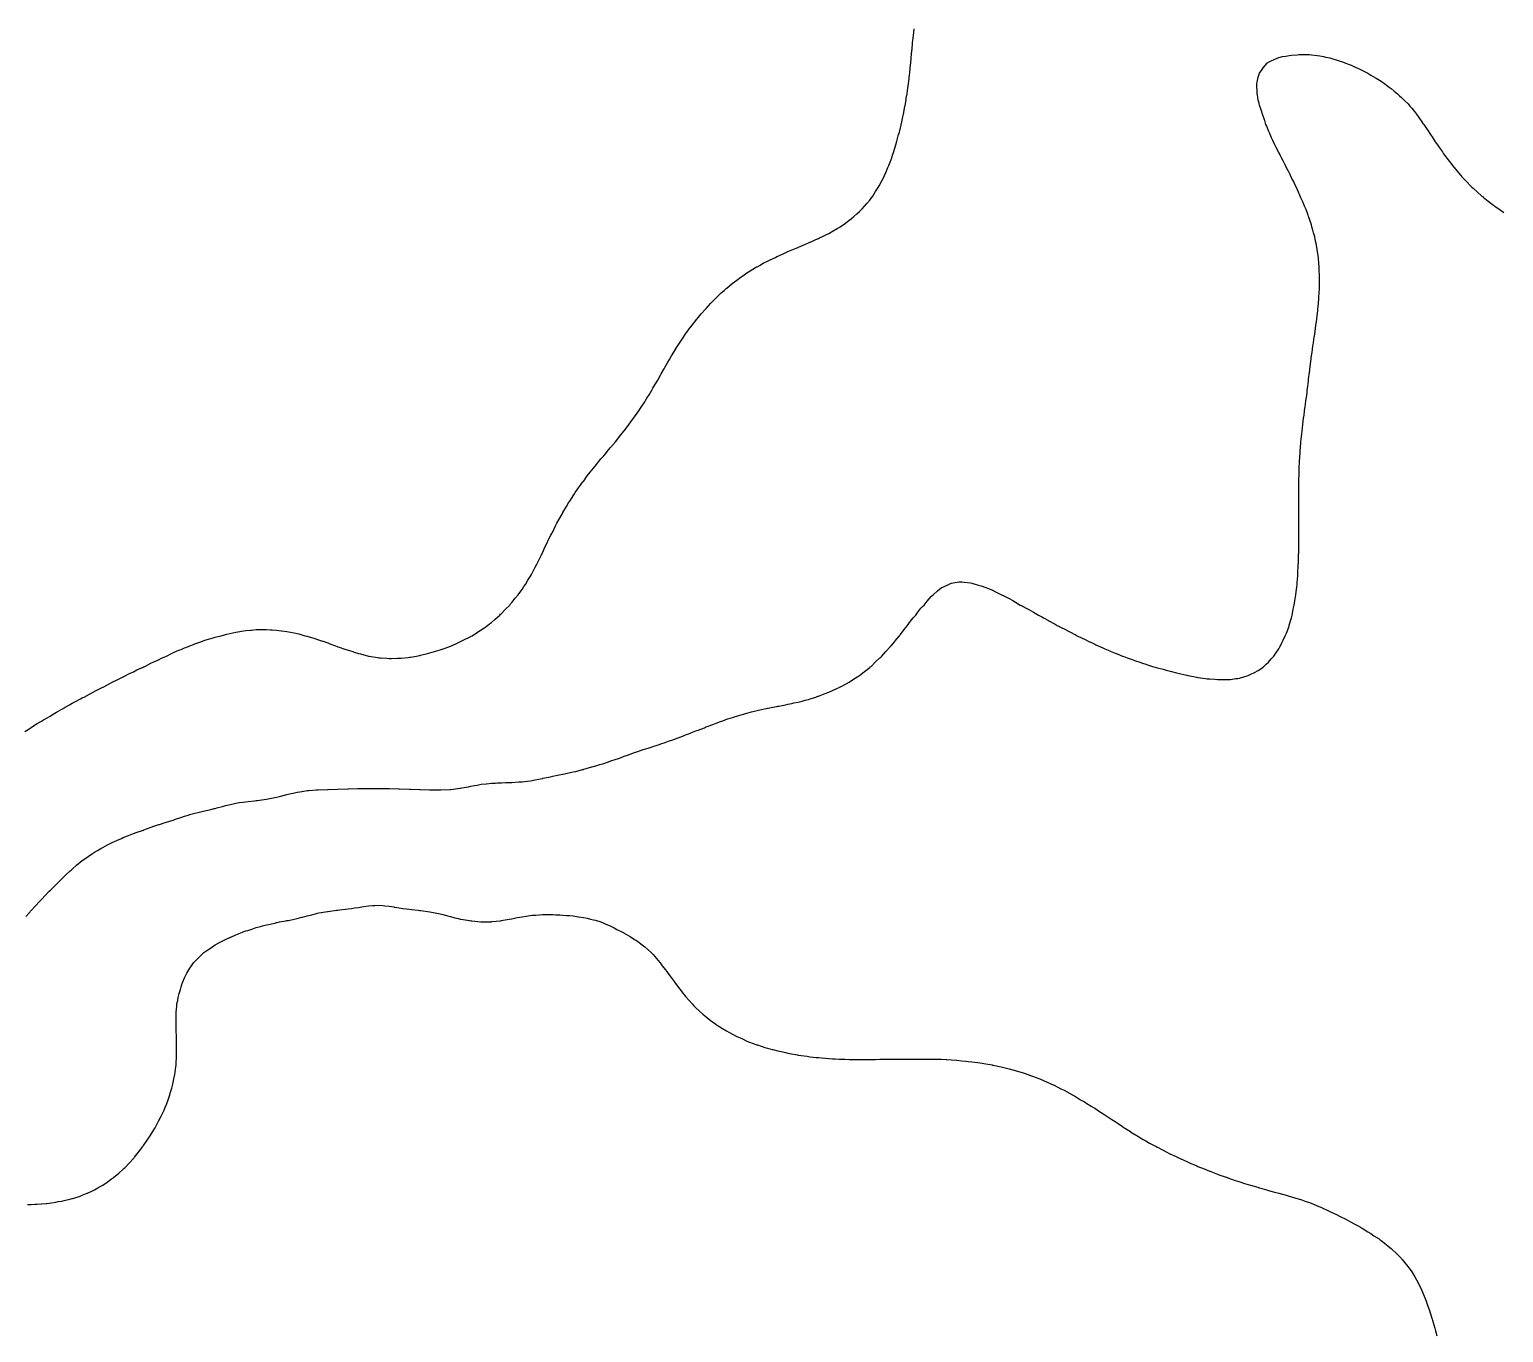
# Model space of a CAD drawing. Extents: x -717078 to -715000, y -984629 to -984000.
# Drawn here: x -715437.7 to -715293.5, y -984245.7 to -984118.2 of the extents above; entities that cross this region are included whole.
import ezdxf

# ---------------------------------------------------------------- set-up
doc = ezdxf.new("R2010")
doc.units = 0
doc.layers.add('buffer_B2_0_1_clip', color=7, linetype='Continuous')

msp = doc.modelspace()

# ---------------------------------------------------------------- linework, layer by layer
at = {"layer": 'buffer_B2_0_1_clip'}
for points in [[(-715438.13, -984186.87), (-715437.53, -984186.5), (-715437.51, -984186.49), (-715437.5, -984186.48), (-715437.45, -984186.45), (-715436.9, -984186.1), (-715436.5, -984185.86), (-715436.28, -984185.72), (-715435.88, -984185.5), (-715435.64, -984185.36), (-715435.5, -984185.27), (-715435.02, -984184.98), (-715434.94, -984184.94), (-715434.5, -984184.69), (-715434.38, -984184.62), (-715434.16, -984184.5), (-715433.75, -984184.25), (-715433.5, -984184.11), (-715433.11, -984183.89), (-715432.68, -984183.68), (-715432.5, -984183.59), (-715432.44, -984183.56), (-715432.33, -984183.5), (-715431.79, -984183.21), (-715431.5, -984183.06), (-715431.13, -984182.87), (-715430.61, -984182.61), (-715430.5, -984182.55), (-715430.47, -984182.53), (-715430.39, -984182.5), (-715429.81, -984182.19), (-715429.5, -984182.02), (-715429.15, -984181.85), (-715428.56, -984181.56), (-715428.5, -984181.53), (-715428.48, -984181.52), (-715428.43, -984181.5), (-715427.82, -984181.18), (-715427.5, -984181.02), (-715427.15, -984180.85), (-715426.6, -984180.6), (-715426.5, -984180.55), (-715426.46, -984180.54), (-715426.38, -984180.5), (-715425.8, -984180.2), (-715425.5, -984180.06), (-715425.12, -984179.88), (-715424.68, -984179.68), (-715424.5, -984179.6), (-715424.43, -984179.57), (-715424.28, -984179.5), (-715423.76, -984179.24), (-715423.5, -984179.12), (-715423.07, -984178.93), (-715422.84, -984178.84), (-715422.5, -984178.69), (-715422.36, -984178.64), (-715421.98, -984178.5), (-715421.64, -984178.36), (-715421.5, -984178.3), (-715421.19, -984178.19), (-715420.91, -984178.09), (-715420.5, -984177.94), (-715420.16, -984177.84), (-715419.71, -984177.71), (-715419.5, -984177.65), (-715419.38, -984177.62), (-715418.91, -984177.5), (-715418.59, -984177.41), (-715418.5, -984177.39), (-715418.35, -984177.35), (-715417.78, -984177.22), (-715417.5, -984177.16), (-715417.09, -984177.09), (-715416.93, -984177.07), (-715416.5, -984177), (-715416.04, -984176.96), (-715415.95, -984176.95), (-715415.5, -984176.91), (-715415.1, -984176.9), (-715414.9, -984176.9), (-715414.5, -984176.9), (-715414.08, -984176.92), (-715413.93, -984176.93), (-715413.5, -984176.95), (-715413.02, -984177.02), (-715412.98, -984177.02), (-715412.5, -984177.08), (-715412.15, -984177.15), (-715411.77, -984177.23), (-715411.5, -984177.29), (-715411.33, -984177.33), (-715410.73, -984177.5), (-715410.55, -984177.55), (-715410.5, -984177.56), (-715410.42, -984177.58), (-715409.77, -984177.77), (-715409.5, -984177.86), (-715409.02, -984178.02), (-715408.95, -984178.05), (-715408.5, -984178.21), (-715408.29, -984178.29), (-715407.74, -984178.5), (-715407.56, -984178.56), (-715407.5, -984178.58), (-715407.38, -984178.62), (-715406.81, -984178.81), (-715406.5, -984178.91), (-715406.05, -984179.05), (-715405.9, -984179.1), (-715405.5, -984179.23), (-715405.29, -984179.29), (-715404.51, -984179.49), (-715404.5, -984179.49), (-715404.49, -984179.49), (-715404.46, -984179.5), (-715403.63, -984179.63), (-715403.5, -984179.65), (-715403.33, -984179.67), (-715402.71, -984179.71), (-715402.5, -984179.73), (-715402.27, -984179.73), (-715401.71, -984179.71), (-715401.5, -984179.71), (-715401.31, -984179.69), (-715400.62, -984179.62), (-715400.5, -984179.61), (-715400.4, -984179.6), (-715399.81, -984179.5), (-715399.55, -984179.45), (-715399.5, -984179.44), (-715399.42, -984179.42), (-715398.75, -984179.25), (-715398.5, -984179.19), (-715398.06, -984179.06), (-715397.97, -984179.03), (-715397.5, -984178.89), (-715397.22, -984178.78), (-715396.55, -984178.55), (-715396.5, -984178.54), (-715396.48, -984178.52), (-715396.41, -984178.5), (-715395.79, -984178.21), (-715395.5, -984178.08), (-715395.12, -984177.88), (-715394.64, -984177.64), (-715394.5, -984177.57), (-715394.46, -984177.54), (-715394.38, -984177.5), (-715393.85, -984177.15), (-715393.5, -984176.94), (-715393.24, -984176.76), (-715392.87, -984176.5), (-715392.67, -984176.33), (-715392.5, -984176.2), (-715392.12, -984175.88), (-715391.67, -984175.5), (-715391.59, -984175.41), (-715391.5, -984175.33), (-715391.1, -984174.9), (-715390.69, -984174.5), (-715390.61, -984174.39), (-715390.5, -984174.27), (-715390.16, -984173.84), (-715389.87, -984173.5), (-715389.72, -984173.28), (-715389.5, -984172.97), (-715389.31, -984172.69), (-715389.17, -984172.5), (-715388.93, -984172.07), (-715388.68, -984171.68), (-715388.57, -984171.5), (-715388.55, -984171.45), (-715388.5, -984171.37), (-715388.21, -984170.79), (-715388.04, -984170.5), (-715387.87, -984170.13), (-715387.59, -984169.59), (-715387.54, -984169.5), (-715387.53, -984169.47), (-715387.5, -984169.4), (-715387.22, -984168.78), (-715387.07, -984168.5), (-715386.9, -984168.1), (-715386.67, -984167.67), (-715386.59, -984167.5), (-715386.56, -984167.44), (-715386.5, -984167.33), (-715386.23, -984166.77), (-715386.08, -984166.5), (-715385.88, -984166.12), (-715385.55, -984165.55), (-715385.52, -984165.5), (-715385.51, -984165.49), (-715385.5, -984165.46), (-715385.15, -984164.85), (-715384.94, -984164.5), (-715384.77, -984164.23), (-715384.5, -984163.83), (-715384.37, -984163.63), (-715384.29, -984163.5), (-715383.97, -984163.03), (-715383.78, -984162.78), (-715383.57, -984162.5), (-715383.54, -984162.46), (-715383.5, -984162.41), (-715383.12, -984161.88), (-715382.82, -984161.5), (-715382.68, -984161.32), (-715382.5, -984161.12), (-715382.23, -984160.77), (-715382.01, -984160.5), (-715381.78, -984160.22), (-715381.5, -984159.91), (-715381.32, -984159.68), (-715381.17, -984159.5), (-715380.87, -984159.13), (-715380.5, -984158.71), (-715380.41, -984158.59), (-715380.34, -984158.5), (-715379.97, -984158.03), (-715379.67, -984157.67), (-715379.53, -984157.5), (-715379.52, -984157.48), (-715379.5, -984157.46), (-715379.09, -984156.91), (-715378.78, -984156.5), (-715378.66, -984156.34), (-715378.5, -984156.11), (-715378.25, -984155.75), (-715378.07, -984155.5), (-715377.85, -984155.15), (-715377.5, -984154.64), (-715377.45, -984154.55), (-715377.41, -984154.5), (-715377.28, -984154.28), (-715377.07, -984153.93), (-715376.81, -984153.5), (-715376.7, -984153.3), (-715376.5, -984152.96), (-715376.33, -984152.67), (-715376.23, -984152.5), (-715375.97, -984152.03), (-715375.9, -984151.9), (-715375.67, -984151.5), (-715375.61, -984151.39), (-715375.5, -984151.2), (-715375.25, -984150.75), (-715375.09, -984150.5), (-715374.88, -984150.12), (-715374.5, -984149.51), (-715374.5, -984149.5), (-715374.49, -984149.5), (-715374.48, -984149.48), (-715374.11, -984148.89), (-715373.85, -984148.5), (-715373.71, -984148.29), (-715373.5, -984147.99), (-715373.3, -984147.7), (-715373.14, -984147.5), (-715372.87, -984147.13), (-715372.5, -984146.66), (-715372.43, -984146.57), (-715372.37, -984146.5), (-715371.98, -984146.02), (-715371.57, -984145.57), (-715371.51, -984145.5), (-715371.5, -984145.5), (-715371.03, -984144.98), (-715370.55, -984144.5), (-715370.52, -984144.48), (-715370.5, -984144.45), (-715370.02, -984143.98), (-715369.73, -984143.73), (-715369.5, -984143.52), (-715369.49, -984143.51), (-715369.47, -984143.5), (-715368.94, -984143.06), (-715368.5, -984142.72), (-715368.38, -984142.62), (-715368.2, -984142.5), (-715367.79, -984142.21), (-715367.5, -984142.01), (-715367.19, -984141.81), (-715366.66, -984141.5), (-715366.56, -984141.44), (-715366.5, -984141.41), (-715366.29, -984141.29), (-715365.92, -984141.08), (-715365.5, -984140.87), (-715365.25, -984140.75), (-715364.72, -984140.5), (-715364.57, -984140.43), (-715364.5, -984140.39), (-715364.31, -984140.31), (-715363.89, -984140.11), (-715363.5, -984139.94), (-715363.19, -984139.81), (-715362.54, -984139.54), (-715362.5, -984139.52), (-715362.49, -984139.51), (-715362.45, -984139.5), (-715361.79, -984139.21), (-715361.5, -984139.09), (-715361.09, -984138.91), (-715360.76, -984138.76), (-715360.5, -984138.65), (-715360.4, -984138.6), (-715360.19, -984138.5), (-715359.73, -984138.27), (-715359.5, -984138.15), (-715359.08, -984137.92), (-715358.69, -984137.69), (-715358.5, -984137.58), (-715358.45, -984137.55), (-715358.38, -984137.5), (-715357.86, -984137.14), (-715357.5, -984136.87), (-715357.29, -984136.71), (-715357.04, -984136.5), (-715356.76, -984136.24), (-715356.5, -984136), (-715356.25, -984135.75), (-715356.01, -984135.5), (-715355.78, -984135.22), (-715355.5, -984134.89), (-715355.33, -984134.67), (-715355.21, -984134.5), (-715354.93, -984134.07), (-715354.67, -984133.67), (-715354.56, -984133.5), (-715354.54, -984133.46), (-715354.5, -984133.39), (-715354.2, -984132.8), (-715354.05, -984132.5), (-715353.88, -984132.12), (-715353.72, -984131.72), (-715353.62, -984131.5), (-715353.59, -984131.41), (-715353.5, -984131.19), (-715353.32, -984130.68), (-715353.26, -984130.5), (-715353.15, -984130.15), (-715353.08, -984129.92), (-715352.95, -984129.5), (-715352.85, -984129.15), (-715352.74, -984128.74), (-715352.67, -984128.5), (-715352.63, -984128.37), (-715352.5, -984127.84), (-715352.43, -984127.57), (-715352.42, -984127.5), (-715352.4, -984127.4), (-715352.26, -984126.74), (-715352.21, -984126.5), (-715352.14, -984126.14), (-715352.09, -984125.91), (-715352.01, -984125.5), (-715351.94, -984125.06), (-715351.92, -984124.92), (-715351.85, -984124.5), (-715351.81, -984124.19), (-715351.74, -984123.74), (-715351.71, -984123.5), (-715351.69, -984123.31), (-715351.6, -984122.6), (-715351.59, -984122.5), (-715351.58, -984122.42), (-715351.5, -984121.67), (-715351.48, -984121.52), (-715351.48, -984121.5), (-715351.48, -984121.48), (-715351.4, -984120.6), (-715351.4, -984120.5), (-715351.39, -984120.39), (-715351.32, -984119.68), (-715351.31, -984119.5), (-715351.28, -984119.28), (-715351.23, -984118.77), (-715351.2, -984118.5), (-715351.15, -984118.15)], [(-715438.03, -984204.97), (-715437.61, -984204.5), (-715437.56, -984204.44), (-715437.5, -984204.38), (-715437.08, -984203.92), (-715436.69, -984203.5), (-715436.6, -984203.4), (-715436.5, -984203.31), (-715436.11, -984202.89), (-715435.73, -984202.5), (-715435.61, -984202.39), (-715435.5, -984202.28), (-715435.11, -984201.89), (-715434.72, -984201.5), (-715434.61, -984201.39), (-715434.5, -984201.29), (-715434.1, -984200.9), (-715433.67, -984200.5), (-715433.58, -984200.42), (-715433.5, -984200.34), (-715433.05, -984199.95), (-715432.51, -984199.5), (-715432.51, -984199.49), (-715432.5, -984199.49), (-715432.46, -984199.46), (-715431.92, -984199.08), (-715431.5, -984198.8), (-715431.32, -984198.68), (-715431.01, -984198.5), (-715430.69, -984198.31), (-715430.5, -984198.21), (-715430.03, -984197.97), (-715429.9, -984197.9), (-715429.5, -984197.7), (-715429.36, -984197.64), (-715429.06, -984197.5), (-715428.68, -984197.32), (-715428.5, -984197.24), (-715428.07, -984197.07), (-715427.97, -984197.03), (-715427.5, -984196.85), (-715427.24, -984196.76), (-715426.52, -984196.52), (-715426.5, -984196.51), (-715426.49, -984196.51), (-715426.47, -984196.5), (-715425.76, -984196.24), (-715425.5, -984196.14), (-715425.02, -984195.98), (-715424.96, -984195.96), (-715424.5, -984195.8), (-715424.27, -984195.73), (-715423.52, -984195.5), (-715423.5, -984195.5), (-715423.5, -984195.49), (-715423.49, -984195.49), (-715422.76, -984195.24), (-715422.5, -984195.15), (-715422.01, -984195.01), (-715422, -984195), (-715421.5, -984194.86), (-715421.21, -984194.79), (-715420.67, -984194.67), (-715420.5, -984194.63), (-715420.4, -984194.6), (-715419.94, -984194.5), (-715419.59, -984194.41), (-715419.5, -984194.39), (-715419.35, -984194.35), (-715418.8, -984194.2), (-715418.5, -984194.11), (-715418, -984194), (-715418, -984194), (-715417.5, -984193.89), (-715417.17, -984193.83), (-715416.78, -984193.78), (-715416.5, -984193.74), (-715416.29, -984193.71), (-715415.65, -984193.65), (-715415.5, -984193.63), (-715415.39, -984193.61), (-715414.5, -984193.5), (-715414.5, -984193.5), (-715414.5, -984193.5), (-715414.48, -984193.5), (-715413.66, -984193.34), (-715413.5, -984193.3), (-715413.23, -984193.23), (-715412.87, -984193.13), (-715412.5, -984193.03), (-715412.07, -984192.93), (-715411.89, -984192.89), (-715411.5, -984192.8), (-715411.24, -984192.76), (-715410.68, -984192.68), (-715410.5, -984192.65), (-715410.36, -984192.64), (-715409.58, -984192.58), (-715409.5, -984192.57), (-715409.43, -984192.57), (-715408.53, -984192.53), (-715408.5, -984192.53), (-715408.47, -984192.53), (-715407.55, -984192.5), (-715407.5, -984192.5), (-715407.5, -984192.5), (-715407.5, -984192.5), (-715406.52, -984192.48), (-715406.5, -984192.48), (-715406.48, -984192.48), (-715405.54, -984192.46), (-715405.5, -984192.46), (-715405.46, -984192.46), (-715404.55, -984192.45), (-715404.5, -984192.45), (-715404.45, -984192.45), (-715403.55, -984192.45), (-715403.5, -984192.45), (-715403.45, -984192.45), (-715402.55, -984192.45), (-715402.5, -984192.45), (-715402.46, -984192.46), (-715401.53, -984192.47), (-715401.5, -984192.47), (-715401.47, -984192.47), (-715400.5, -984192.5), (-715400.5, -984192.5), (-715400.5, -984192.5), (-715400.39, -984192.5), (-715399.53, -984192.53), (-715399.5, -984192.53), (-715399.47, -984192.53), (-715398.56, -984192.56), (-715398.5, -984192.56), (-715398.44, -984192.56), (-715397.57, -984192.57), (-715397.5, -984192.57), (-715397.43, -984192.57), (-715396.53, -984192.53), (-715396.5, -984192.53), (-715396.47, -984192.53), (-715396.23, -984192.5), (-715395.58, -984192.42), (-715395.5, -984192.41), (-715395.39, -984192.39), (-715394.73, -984192.27), (-715394.5, -984192.21), (-715394.15, -984192.15), (-715393.89, -984192.11), (-715393.5, -984192.03), (-715393.02, -984191.98), (-715392.98, -984191.98), (-715392.5, -984191.93), (-715392.09, -984191.91), (-715391.9, -984191.9), (-715391.5, -984191.88), (-715391.13, -984191.87), (-715390.86, -984191.86), (-715390.5, -984191.85), (-715390.18, -984191.82), (-715389.8, -984191.8), (-715389.5, -984191.78), (-715389.25, -984191.75), (-715388.68, -984191.68), (-715388.5, -984191.66), (-715388.37, -984191.63), (-715387.69, -984191.5), (-715387.53, -984191.47), (-715387.5, -984191.46), (-715387.45, -984191.45), (-715386.71, -984191.29), (-715386.5, -984191.24), (-715386.18, -984191.18), (-715385.88, -984191.12), (-715385.5, -984191.04), (-715385.05, -984190.95), (-715384.92, -984190.92), (-715384.5, -984190.83), (-715384.23, -984190.77), (-715383.6, -984190.6), (-715383.5, -984190.58), (-715383.44, -984190.56), (-715383.22, -984190.5), (-715382.66, -984190.34), (-715382.5, -984190.29), (-715382.2, -984190.2), (-715381.9, -984190.1), (-715381.5, -984189.99), (-715381.14, -984189.86), (-715380.72, -984189.72), (-715380.5, -984189.65), (-715380.39, -984189.61), (-715380.06, -984189.5), (-715379.65, -984189.35), (-715379.5, -984189.29), (-715379.17, -984189.17), (-715378.92, -984189.08), (-715378.5, -984188.92), (-715378.18, -984188.82), (-715377.64, -984188.64), (-715377.5, -984188.6), (-715377.43, -984188.57), (-715377.18, -984188.5), (-715376.67, -984188.33), (-715376.5, -984188.28), (-715376.17, -984188.17), (-715375.92, -984188.08), (-715375.5, -984187.94), (-715375.17, -984187.83), (-715374.64, -984187.64), (-715374.43, -984187.57), (-715374.24, -984187.5), (-715373.71, -984187.29), (-715373.5, -984187.21), (-715373.02, -984187.02), (-715372.99, -984187.01), (-715372.5, -984186.82), (-715372.27, -984186.73), (-715371.67, -984186.5), (-715371.55, -984186.45), (-715371.5, -984186.43), (-715371.39, -984186.39), (-715370.83, -984186.17), (-715370.5, -984186.04), (-715370.1, -984185.9), (-715369.78, -984185.78), (-715369.5, -984185.68), (-715369.36, -984185.64), (-715368.91, -984185.5), (-715368.61, -984185.39), (-715368.5, -984185.36), (-715368.3, -984185.3), (-715367.84, -984185.16), (-715367.5, -984185.07), (-715367.05, -984184.95), (-715366.92, -984184.92), (-715366.5, -984184.81), (-715366.24, -984184.76), (-715365.62, -984184.62), (-715365.5, -984184.6), (-715365.42, -984184.58), (-715364.99, -984184.5), (-715364.58, -984184.42), (-715364.5, -984184.4), (-715364.38, -984184.38), (-715363.75, -984184.25), (-715363.5, -984184.21), (-715363.12, -984184.12), (-715362.92, -984184.08), (-715362.5, -984183.99), (-715362.11, -984183.89), (-715361.81, -984183.81), (-715361.5, -984183.73), (-715361.33, -984183.67), (-715360.78, -984183.5), (-715360.57, -984183.43), (-715360.5, -984183.41), (-715360.34, -984183.34), (-715359.85, -984183.15), (-715359.5, -984183.01), (-715359.14, -984182.86), (-715358.64, -984182.64), (-715358.5, -984182.58), (-715358.45, -984182.55), (-715358.35, -984182.5), (-715357.8, -984182.2), (-715357.5, -984182.03), (-715357.17, -984181.83), (-715356.65, -984181.5), (-715356.56, -984181.44), (-715356.5, -984181.39), (-715356.01, -984181.01), (-715356, -984181), (-715355.5, -984180.61), (-715355.44, -984180.56), (-715355.36, -984180.5), (-715354.93, -984180.07), (-715354.5, -984179.67), (-715354.41, -984179.59), (-715354.32, -984179.5), (-715353.94, -984179.06), (-715353.5, -984178.59), (-715353.46, -984178.54), (-715353.41, -984178.5), (-715353.06, -984178.06), (-715353.01, -984177.99), (-715352.58, -984177.5), (-715352.55, -984177.45), (-715352.5, -984177.38), (-715352.12, -984176.88), (-715351.79, -984176.5), (-715351.68, -984176.32), (-715351.5, -984176.08), (-715351.24, -984175.76), (-715351, -984175.5), (-715350.8, -984175.2), (-715350.5, -984174.82), (-715350.35, -984174.65), (-715350.19, -984174.5), (-715349.89, -984174.11), (-715349.5, -984173.67), (-715349.41, -984173.59), (-715349.28, -984173.5), (-715348.88, -984173.12), (-715348.5, -984172.82), (-715348.29, -984172.71), (-715347.8, -984172.5), (-715347.6, -984172.4), (-715347.5, -984172.36), (-715347.34, -984172.34), (-715346.76, -984172.24), (-715346.5, -984172.22), (-715346.27, -984172.27), (-715345.66, -984172.34), (-715345.5, -984172.37), (-715345.41, -984172.41), (-715345.1, -984172.5), (-715344.62, -984172.62), (-715344.5, -984172.65), (-715344.25, -984172.75), (-715343.9, -984172.9), (-715343.5, -984173.05), (-715343.21, -984173.21), (-715342.62, -984173.5), (-715342.54, -984173.54), (-715342.5, -984173.55), (-715342.4, -984173.6), (-715341.87, -984173.87), (-715341.5, -984174.06), (-715341.23, -984174.23), (-715340.78, -984174.5), (-715340.59, -984174.59), (-715340.5, -984174.64), (-715340.19, -984174.81), (-715339.95, -984174.95), (-715339.5, -984175.19), (-715339.31, -984175.31), (-715339, -984175.5), (-715338.67, -984175.67), (-715338.5, -984175.75), (-715338.02, -984176.02), (-715337.93, -984176.07), (-715337.5, -984176.31), (-715337.38, -984176.38), (-715337.16, -984176.5), (-715336.72, -984176.72), (-715336.5, -984176.83), (-715336.06, -984177.06), (-715335.81, -984177.19), (-715335.5, -984177.35), (-715335.4, -984177.4), (-715335.23, -984177.5), (-715334.73, -984177.73), (-715334.5, -984177.85), (-715334.06, -984178.06), (-715333.82, -984178.18), (-715333.5, -984178.34), (-715333.39, -984178.39), (-715333.16, -984178.5), (-715332.7, -984178.7), (-715332.5, -984178.79), (-715332.01, -984178.99), (-715332, -984179), (-715331.5, -984179.21), (-715331.29, -984179.29), (-715330.77, -984179.5), (-715330.57, -984179.57), (-715330.5, -984179.6), (-715330.34, -984179.66), (-715329.83, -984179.83), (-715329.5, -984179.96), (-715329.09, -984180.09), (-715328.81, -984180.19), (-715328.5, -984180.3), (-715328.34, -984180.34), (-715327.86, -984180.5), (-715327.58, -984180.58), (-715327.5, -984180.61), (-715327.35, -984180.65), (-715326.79, -984180.79), (-715326.5, -984180.88), (-715326, -984181), (-715325.99, -984181.01), (-715325.5, -984181.14), (-715325.2, -984181.2), (-715324.67, -984181.33), (-715324.5, -984181.37), (-715324.39, -984181.39), (-715323.83, -984181.5), (-715323.55, -984181.55), (-715323.5, -984181.56), (-715323.42, -984181.58), (-715322.68, -984181.68), (-715322.5, -984181.71), (-715322.27, -984181.73), (-715321.76, -984181.76), (-715321.5, -984181.79), (-715321.2, -984181.8), (-715320.79, -984181.79), (-715320.5, -984181.79), (-715320.23, -984181.77), (-715319.7, -984181.7), (-715319.5, -984181.68), (-715319.35, -984181.65), (-715318.83, -984181.5), (-715318.58, -984181.42), (-715318.5, -984181.4), (-715318.3, -984181.3), (-715317.89, -984181.11), (-715317.5, -984180.9), (-715317.27, -984180.73), (-715316.97, -984180.5), (-715316.72, -984180.28), (-715316.5, -984180.08), (-715316.23, -984179.77), (-715316, -984179.5), (-715315.79, -984179.21), (-715315.5, -984178.78), (-715315.4, -984178.6), (-715315.34, -984178.5), (-715315.19, -984178.19), (-715315.06, -984177.94), (-715314.86, -984177.5), (-715314.76, -984177.24), (-715314.5, -984176.56), (-715314.49, -984176.51), (-715314.48, -984176.5), (-715314.47, -984176.47), (-715314.26, -984175.74), (-715314.2, -984175.5), (-715314.12, -984175.12), (-715314.08, -984174.92), (-715313.99, -984174.5), (-715313.92, -984174.08), (-715313.89, -984173.89), (-715313.83, -984173.5), (-715313.79, -984173.21), (-715313.74, -984172.74), (-715313.71, -984172.5), (-715313.7, -984172.3), (-715313.65, -984171.65), (-715313.64, -984171.5), (-715313.63, -984171.37), (-715313.59, -984170.59), (-715313.59, -984170.5), (-715313.58, -984170.42), (-715313.56, -984169.56), (-715313.56, -984169.5), (-715313.55, -984169.45), (-715313.54, -984168.54), (-715313.54, -984168.5), (-715313.54, -984168.46), (-715313.54, -984167.54), (-715313.54, -984167.5), (-715313.55, -984167.45), (-715313.55, -984166.55), (-715313.55, -984166.45), (-715313.55, -984165.55), (-715313.55, -984165.5), (-715313.55, -984165.45), (-715313.55, -984164.55), (-715313.55, -984164.5), (-715313.55, -984164.45), (-715313.55, -984163.55), (-715313.55, -984163.5), (-715313.55, -984163.45), (-715313.53, -984162.53), (-715313.53, -984162.5), (-715313.53, -984162.47), (-715313.52, -984161.52), (-715313.52, -984161.5), (-715313.52, -984161.48), (-715313.5, -984161.05), (-715313.48, -984160.52), (-715313.48, -984160.5), (-715313.47, -984160.47), (-715313.42, -984159.58), (-715313.42, -984159.5), (-715313.41, -984159.41), (-715313.34, -984158.66), (-715313.33, -984158.5), (-715313.31, -984158.31), (-715313.25, -984157.75), (-715313.22, -984157.5), (-715313.18, -984157.18), (-715313.14, -984156.86), (-715313.1, -984156.5), (-715313.04, -984156.04), (-715313.03, -984155.97), (-715312.97, -984155.5), (-715312.91, -984155.09), (-715312.89, -984154.89), (-715312.84, -984154.5), (-715312.8, -984154.2), (-715312.74, -984153.74), (-715312.71, -984153.5), (-715312.69, -984153.31), (-715312.6, -984152.6), (-715312.59, -984152.5), (-715312.58, -984152.42), (-715312.5, -984151.76), (-715312.47, -984151.53), (-715312.47, -984151.5), (-715312.46, -984151.46), (-715312.36, -984150.64), (-715312.34, -984150.5), (-715312.32, -984150.32), (-715312.24, -984149.76), (-715312.21, -984149.5), (-715312.16, -984149.16), (-715312.12, -984148.88), (-715312.06, -984148.5), (-715311.99, -984148.01), (-715311.99, -984147.99), (-715311.92, -984147.5), (-715311.87, -984147.13), (-715311.82, -984146.82), (-715311.78, -984146.5), (-715311.75, -984146.25), (-715311.69, -984145.69), (-715311.67, -984145.5), (-715311.65, -984145.35), (-715311.58, -984144.58), (-715311.57, -984144.5), (-715311.57, -984144.43), (-715311.52, -984143.52), (-715311.52, -984143.5), (-715311.52, -984143.48), (-715311.51, -984142.51), (-715311.51, -984142.5), (-715311.51, -984142.49), (-715311.54, -984141.54), (-715311.55, -984141.5), (-715311.55, -984141.45), (-715311.62, -984140.62), (-715311.63, -984140.5), (-715311.66, -984140.34), (-715311.74, -984139.74), (-715311.78, -984139.5), (-715311.85, -984139.15), (-715311.9, -984138.9), (-715311.99, -984138.5), (-715312.09, -984138.09), (-715312.17, -984137.83), (-715312.26, -984137.5), (-715312.31, -984137.31), (-715312.5, -984136.77), (-715312.56, -984136.56), (-715312.59, -984136.5), (-715312.64, -984136.36), (-715312.83, -984135.83), (-715312.97, -984135.5), (-715313.12, -984135.12), (-715313.33, -984134.67), (-715313.41, -984134.5), (-715313.43, -984134.43), (-715313.5, -984134.29), (-715313.74, -984133.74), (-715313.86, -984133.5), (-715314.06, -984133.06), (-715314.21, -984132.79), (-715314.35, -984132.5), (-715314.4, -984132.4), (-715314.5, -984132.21), (-715314.73, -984131.73), (-715314.85, -984131.5), (-715315.07, -984131.07), (-715315.23, -984130.77), (-715315.37, -984130.5), (-715315.41, -984130.41), (-715315.5, -984130.26), (-715315.74, -984129.74), (-715315.87, -984129.5), (-715316.07, -984129.07), (-715316.2, -984128.8), (-715316.34, -984128.5), (-715316.39, -984128.39), (-715316.5, -984128.13), (-715316.67, -984127.67), (-715316.75, -984127.5), (-715316.88, -984127.12), (-715316.94, -984126.94), (-715317.1, -984126.5), (-715317.18, -984126.18), (-715317.39, -984125.61), (-715317.42, -984125.5), (-715317.43, -984125.43), (-715317.5, -984125.12), (-715317.59, -984124.59), (-715317.62, -984124.5), (-715317.62, -984124.38), (-715317.63, -984123.63), (-715317.63, -984123.5), (-715317.62, -984123.38), (-715317.5, -984122.87), (-715317.42, -984122.58), (-715317.39, -984122.5), (-715317.12, -984122.12), (-715317.02, -984121.98), (-715316.63, -984121.5), (-715316.56, -984121.44), (-715316.5, -984121.4), (-715316.32, -984121.32), (-715315.89, -984121.11), (-715315.5, -984120.96), (-715315.13, -984120.87), (-715314.82, -984120.82), (-715314.5, -984120.75), (-715314.27, -984120.73), (-715313.69, -984120.69), (-715313.5, -984120.66), (-715313.34, -984120.66), (-715312.67, -984120.67), (-715312.5, -984120.67), (-715312.31, -984120.69), (-715311.76, -984120.76), (-715311.5, -984120.79), (-715311.13, -984120.87), (-715310.92, -984120.92), (-715310.5, -984121), (-715310.12, -984121.12), (-715309.79, -984121.21), (-715309.5, -984121.3), (-715309.36, -984121.36), (-715308.94, -984121.5), (-715308.63, -984121.63), (-715308.5, -984121.67), (-715308.17, -984121.83), (-715307.94, -984121.94), (-715307.5, -984122.13), (-715307.26, -984122.26), (-715306.79, -984122.5), (-715306.61, -984122.61), (-715306.5, -984122.67), (-715306.05, -984122.95), (-715305.99, -984122.99), (-715305.5, -984123.27), (-715305.37, -984123.37), (-715305.16, -984123.5), (-715304.79, -984123.79), (-715304.5, -984124), (-715304.23, -984124.23), (-715303.88, -984124.5), (-715303.69, -984124.69), (-715303.5, -984124.85), (-715303.18, -984125.18), (-715302.86, -984125.5), (-715302.7, -984125.7), (-715302.5, -984125.92), (-715302.24, -984126.24), (-715302.04, -984126.5), (-715301.82, -984126.82), (-715301.5, -984127.24), (-715301.4, -984127.4), (-715301.32, -984127.5), (-715300.99, -984127.99), (-715300.97, -984128.03), (-715300.65, -984128.5), (-715300.59, -984128.59), (-715300.5, -984128.72), (-715300.2, -984129.2), (-715299.99, -984129.5), (-715299.79, -984129.79), (-715299.5, -984130.19), (-715299.38, -984130.38), (-715299.29, -984130.5), (-715298.95, -984130.95), (-715298.57, -984131.43), (-715298.51, -984131.5), (-715298.51, -984131.51), (-715298.5, -984131.52), (-715298.07, -984132.07), (-715297.71, -984132.5), (-715297.61, -984132.61), (-715297.5, -984132.71), (-715297.12, -984133.12), (-715296.76, -984133.5), (-715296.62, -984133.62), (-715296.5, -984133.73), (-715296.1, -984134.1), (-715295.65, -984134.5), (-715295.56, -984134.56), (-715295.5, -984134.61), (-715295.01, -984135.01), (-715294.91, -984135.09), (-715294.5, -984135.4), (-715294.45, -984135.45), (-715294.38, -984135.5), (-715293.86, -984135.86), (-715293.5, -984136.1)], [(-715437.86, -984233.14), (-715437.5, -984233.13), (-715437.11, -984233.11), (-715436.9, -984233.1), (-715436.5, -984233.07), (-715436.02, -984233.02), (-715435.98, -984233.02), (-715435.5, -984232.96), (-715435.1, -984232.9), (-715434.85, -984232.85), (-715434.5, -984232.79), (-715434.26, -984232.74), (-715433.57, -984232.57), (-715433.5, -984232.55), (-715433.46, -984232.54), (-715433.33, -984232.5), (-715432.7, -984232.3), (-715432.5, -984232.23), (-715432.03, -984232.03), (-715431.99, -984232.01), (-715431.5, -984231.79), (-715431.31, -984231.69), (-715430.97, -984231.5), (-715430.67, -984231.33), (-715430.5, -984231.23), (-715430.06, -984230.94), (-715429.63, -984230.63), (-715429.5, -984230.54), (-715429.48, -984230.52), (-715429.46, -984230.5), (-715428.93, -984230.07), (-715428.5, -984229.68), (-715428.41, -984229.59), (-715428.32, -984229.5), (-715427.92, -984229.08), (-715427.5, -984228.62), (-715427.44, -984228.56), (-715427.4, -984228.5), (-715427, -984228), (-715426.97, -984227.97), (-715426.61, -984227.5), (-715426.56, -984227.44), (-715426.5, -984227.36), (-715426.15, -984226.85), (-715425.93, -984226.5), (-715425.76, -984226.24), (-715425.5, -984225.82), (-715425.38, -984225.62), (-715425.32, -984225.5), (-715425.1, -984225.1), (-715425.03, -984224.97), (-715424.79, -984224.5), (-715424.69, -984224.31), (-715424.5, -984223.89), (-715424.38, -984223.62), (-715424.34, -984223.5), (-715424.24, -984223.24), (-715424.11, -984222.89), (-715423.97, -984222.5), (-715423.86, -984222.14), (-715423.75, -984221.75), (-715423.67, -984221.5), (-715423.64, -984221.36), (-715423.5, -984220.68), (-715423.47, -984220.53), (-715423.47, -984220.5), (-715423.46, -984220.46), (-715423.35, -984219.65), (-715423.33, -984219.5), (-715423.32, -984219.32), (-715423.28, -984218.72), (-715423.27, -984218.5), (-715423.27, -984218.27), (-715423.27, -984217.73), (-715423.27, -984217.5), (-715423.28, -984217.28), (-715423.3, -984216.7), (-715423.3, -984216.5), (-715423.31, -984216.31), (-715423.33, -984215.67), (-715423.33, -984215.5), (-715423.33, -984215.33), (-715423.33, -984214.67), (-715423.32, -984214.5), (-715423.31, -984214.31), (-715423.26, -984213.74), (-715423.24, -984213.5), (-715423.17, -984213.17), (-715423.11, -984212.89), (-715423.04, -984212.5), (-715422.91, -984212.09), (-715422.83, -984211.83), (-715422.72, -984211.5), (-715422.66, -984211.34), (-715422.5, -984210.97), (-715422.35, -984210.65), (-715422.28, -984210.5), (-715421.97, -984210.03), (-715421.87, -984209.87), (-715421.62, -984209.5), (-715421.57, -984209.43), (-715421.5, -984209.36), (-715421.07, -984208.93), (-715420.62, -984208.5), (-715420.55, -984208.45), (-715420.5, -984208.41), (-715420.23, -984208.23), (-715419.95, -984208.05), (-715419.5, -984207.75), (-715419.08, -984207.5), (-715418.7, -984207.3), (-715418.5, -984207.2), (-715418.01, -984206.99), (-715417.97, -984206.97), (-715417.5, -984206.76), (-715416.84, -984206.5), (-715416.59, -984206.41), (-715416.5, -984206.38), (-715416.32, -984206.32), (-715415.83, -984206.17), (-715415.5, -984206.05), (-715415.07, -984205.93), (-715414.88, -984205.88), (-715414.5, -984205.78), (-715414.27, -984205.73), (-715413.58, -984205.58), (-715413.5, -984205.56), (-715413.45, -984205.55), (-715413.2, -984205.5), (-715412.61, -984205.39), (-715412.5, -984205.37), (-715412.34, -984205.34), (-715411.78, -984205.22), (-715411.5, -984205.16), (-715411.04, -984205.04), (-715410.98, -984205.02), (-715410.5, -984204.89), (-715410.18, -984204.82), (-715409.69, -984204.69), (-715409.5, -984204.64), (-715409.38, -984204.62), (-715408.71, -984204.5), (-715408.53, -984204.47), (-715408.5, -984204.46), (-715408.46, -984204.46), (-715407.64, -984204.36), (-715407.5, -984204.34), (-715407.32, -984204.32), (-715406.75, -984204.25), (-715406.5, -984204.22), (-715406.17, -984204.17), (-715405.87, -984204.13), (-715405.5, -984204.08), (-715405, -984204), (-715405, -984204), (-715404.5, -984203.92), (-715404.1, -984203.9), (-715403.89, -984203.89), (-715403.5, -984203.87), (-715403.1, -984203.9), (-715402.92, -984203.92), (-715402.5, -984203.95), (-715402.03, -984204.03), (-715401.96, -984204.04), (-715401.5, -984204.12), (-715401.17, -984204.17), (-715400.78, -984204.22), (-715400.5, -984204.26), (-715400.28, -984204.28), (-715399.64, -984204.36), (-715399.5, -984204.37), (-715399.39, -984204.39), (-715398.52, -984204.5), (-715398.5, -984204.5), (-715398.5, -984204.5), (-715398.5, -984204.5), (-715397.67, -984204.67), (-715397.5, -984204.7), (-715397.23, -984204.77), (-715396.87, -984204.87), (-715396.5, -984204.96), (-715396.08, -984205.08), (-715395.88, -984205.12), (-715395.5, -984205.22), (-715395.26, -984205.26), (-715394.63, -984205.37), (-715394.5, -984205.39), (-715394.4, -984205.4), (-715393.52, -984205.48), (-715393.5, -984205.48), (-715393.48, -984205.48), (-715392.53, -984205.47), (-715392.5, -984205.47), (-715392.46, -984205.46), (-715391.62, -984205.38), (-715391.5, -984205.36), (-715391.33, -984205.33), (-715390.76, -984205.24), (-715390.5, -984205.18), (-715390.1, -984205.1), (-715389.93, -984205.07), (-715389.5, -984204.98), (-715389.07, -984204.93), (-715388.9, -984204.9), (-715388.5, -984204.84), (-715388.17, -984204.83), (-715387.8, -984204.8), (-715387.5, -984204.78), (-715387.22, -984204.78), (-715386.78, -984204.78), (-715386.5, -984204.78), (-715386.21, -984204.79), (-715385.81, -984204.81), (-715385.5, -984204.82), (-715385.15, -984204.85), (-715384.87, -984204.87), (-715384.5, -984204.91), (-715384.02, -984204.98), (-715383.98, -984204.98), (-715383.5, -984205.05), (-715383.13, -984205.13), (-715382.79, -984205.21), (-715382.5, -984205.28), (-715382.33, -984205.33), (-715381.79, -984205.5), (-715381.58, -984205.58), (-715381.5, -984205.61), (-715381.29, -984205.71), (-715380.89, -984205.89), (-715380.5, -984206.08), (-715380.22, -984206.22), (-715379.66, -984206.5), (-715379.56, -984206.56), (-715379.5, -984206.59), (-715379.27, -984206.73), (-715378.93, -984206.93), (-715378.5, -984207.2), (-715378.32, -984207.32), (-715378.05, -984207.5), (-715377.74, -984207.74), (-715377.5, -984207.93), (-715377.2, -984208.2), (-715376.87, -984208.5), (-715376.69, -984208.69), (-715376.5, -984208.89), (-715376.22, -984209.22), (-715375.99, -984209.5), (-715375.78, -984209.78), (-715375.5, -984210.14), (-715375.35, -984210.35), (-715375.24, -984210.5), (-715374.93, -984210.93), (-715374.54, -984211.46), (-715374.51, -984211.5), (-715374.51, -984211.51), (-715374.5, -984211.52), (-715374.08, -984212.08), (-715373.74, -984212.5), (-715373.63, -984212.63), (-715373.5, -984212.79), (-715373.17, -984213.17), (-715372.86, -984213.5), (-715372.69, -984213.69), (-715372.5, -984213.88), (-715372.18, -984214.18), (-715371.82, -984214.5), (-715371.65, -984214.65), (-715371.5, -984214.78), (-715371.09, -984215.09), (-715370.54, -984215.5), (-715370.52, -984215.52), (-715370.5, -984215.53), (-715370.42, -984215.58), (-715369.91, -984215.91), (-715369.5, -984216.16), (-715369.28, -984216.28), (-715368.85, -984216.5), (-715368.62, -984216.62), (-715368.5, -984216.69), (-715368.16, -984216.84), (-715367.94, -984216.94), (-715367.5, -984217.14), (-715367.24, -984217.24), (-715366.55, -984217.5), (-715366.51, -984217.51), (-715366.5, -984217.52), (-715366.47, -984217.53), (-715365.76, -984217.76), (-715365.5, -984217.84), (-715365.04, -984217.96), (-715364.98, -984217.98), (-715364.5, -984218.1), (-715364.17, -984218.17), (-715363.72, -984218.28), (-715363.5, -984218.33), (-715363.35, -984218.35), (-715362.56, -984218.5), (-715362.51, -984218.51), (-715362.5, -984218.51), (-715362.49, -984218.51), (-715361.63, -984218.63), (-715361.5, -984218.66), (-715361.32, -984218.68), (-715360.74, -984218.74), (-715360.5, -984218.76), (-715360.21, -984218.79), (-715359.81, -984218.81), (-715359.5, -984218.84), (-715359.13, -984218.87), (-715358.88, -984218.88), (-715358.5, -984218.91), (-715358.08, -984218.92), (-715357.92, -984218.92), (-715357.5, -984218.94), (-715357.06, -984218.94), (-715356.94, -984218.94), (-715356.05, -984218.95), (-715355.94, -984218.94), (-715355.5, -984218.95), (-715355.06, -984218.94), (-715354.94, -984218.94), (-715354.5, -984218.93), (-715354.07, -984218.93), (-715353.92, -984218.92), (-715353.5, -984218.92), (-715353.08, -984218.92), (-715352.92, -984218.92), (-715352.5, -984218.92), (-715352.08, -984218.92), (-715351.92, -984218.92), (-715351.5, -984218.92), (-715351.09, -984218.91), (-715350.91, -984218.91), (-715350.5, -984218.91), (-715350.09, -984218.91), (-715349.91, -984218.91), (-715349.5, -984218.91), (-715349.08, -984218.92), (-715348.92, -984218.92), (-715348.5, -984218.93), (-715348.04, -984218.96), (-715347.96, -984218.96), (-715347.5, -984218.99), (-715347.03, -984219.03), (-715346.97, -984219.03), (-715346.5, -984219.07), (-715346.11, -984219.11), (-715345.86, -984219.14), (-715345.5, -984219.18), (-715345.22, -984219.22), (-715344.71, -984219.29), (-715344.5, -984219.32), (-715344.34, -984219.34), (-715343.52, -984219.48), (-715343.5, -984219.49), (-715343.49, -984219.49), (-715343.43, -984219.5), (-715342.66, -984219.66), (-715342.5, -984219.69), (-715342.24, -984219.76), (-715341.86, -984219.86), (-715341.5, -984219.95), (-715340.5, -984220.25), (-715340.31, -984220.31), (-715339.79, -984220.5), (-715339.58, -984220.58), (-715339.5, -984220.6), (-715339.33, -984220.67), (-715338.85, -984220.85), (-715338.5, -984221), (-715337.5, -984221.46), (-715337.47, -984221.47), (-715336.81, -984221.81), (-715336.5, -984221.96), (-715335.51, -984222.5), (-715335.5, -984222.5), (-715335.5, -984222.5), (-715335.49, -984222.51), (-715334.88, -984222.88), (-715334.5, -984223.1), (-715334.26, -984223.26), (-715333.85, -984223.5), (-715333.63, -984223.63), (-715333.5, -984223.72), (-715333.03, -984224.03), (-715332.88, -984224.12), (-715332.5, -984224.36), (-715332.42, -984224.42), (-715331.82, -984224.82), (-715331.5, -984225.02), (-715331.22, -984225.22), (-715330.79, -984225.5), (-715330.62, -984225.62), (-715330.5, -984225.69), (-715330, -984226), (-715329.99, -984226.01), (-715329.5, -984226.31), (-715329.38, -984226.38), (-715329.19, -984226.5), (-715328.76, -984226.76), (-715328.5, -984226.91), (-715328.13, -984227.13), (-715327.57, -984227.43), (-715327.5, -984227.47), (-715327.48, -984227.48), (-715327.44, -984227.5), (-715326.82, -984227.82), (-715326.5, -984227.98), (-715326.16, -984228.16), (-715325.55, -984228.45), (-715325.48, -984228.48), (-715325.44, -984228.5), (-715324.8, -984228.8), (-715324.5, -984228.93), (-715324.11, -984229.11), (-715323.74, -984229.26), (-715323.5, -984229.36), (-715323.4, -984229.4), (-715323.16, -984229.5), (-715322.69, -984229.69), (-715322.5, -984229.77), (-715322.06, -984229.94), (-715321.97, -984229.97), (-715321.5, -984230.15), (-715321.25, -984230.25), (-715320.53, -984230.5), (-715320.51, -984230.51), (-715320.5, -984230.51), (-715320.48, -984230.52), (-715319.77, -984230.77), (-715319.5, -984230.86), (-715319.02, -984231.02), (-715318.97, -984231.03), (-715318.5, -984231.17), (-715318.25, -984231.25), (-715317.55, -984231.45), (-715317.5, -984231.46), (-715317.47, -984231.47), (-715317.37, -984231.5), (-715316.7, -984231.7), (-715316.5, -984231.75), (-715316.15, -984231.85), (-715315.91, -984231.91), (-715315.5, -984232.03), (-715315.13, -984232.13), (-715314.77, -984232.23), (-715314.5, -984232.3), (-715314.35, -984232.35), (-715313.82, -984232.5), (-715313.58, -984232.58), (-715313.5, -984232.6), (-715313.35, -984232.65), (-715312.84, -984232.84), (-715312.5, -984232.95), (-715312.11, -984233.11), (-715311.74, -984233.26), (-715311.5, -984233.36), (-715311.4, -984233.4), (-715311.18, -984233.5), (-715310.71, -984233.71), (-715310.5, -984233.81), (-715310.03, -984234.03), (-715309.91, -984234.09), (-715309.5, -984234.29), (-715309.36, -984234.36), (-715309.08, -984234.5), (-715308.7, -984234.7), (-715308.5, -984234.81), (-715308.06, -984235.06), (-715307.81, -984235.19), (-715307.5, -984235.36), (-715307.41, -984235.41), (-715307.26, -984235.5), (-715306.8, -984235.8), (-715306.5, -984235.98), (-715306.19, -984236.19), (-715305.7, -984236.5), (-715305.59, -984236.59), (-715305.5, -984236.65), (-715305.02, -984237.02), (-715304.8, -984237.2), (-715304.5, -984237.44), (-715304.47, -984237.47), (-715304.43, -984237.5), (-715303.96, -984237.96), (-715303.5, -984238.42), (-715303.46, -984238.46), (-715303.43, -984238.5), (-715303.18, -984238.82), (-715303.02, -984239.02), (-715302.66, -984239.5), (-715302.5, -984239.73), (-715302.21, -984240.21), (-715302.03, -984240.5), (-715301.85, -984240.85), (-715301.54, -984241.46), (-715301.52, -984241.5), (-715301.5, -984241.55), (-715301.12, -984242.5), (-715300.96, -984242.96), (-715300.92, -984243.08), (-715300.77, -984243.5), (-715300.71, -984243.71), (-715300.5, -984244.35), (-715300.47, -984244.47), (-715300.45, -984244.5), (-715300.44, -984244.56), (-715300.24, -984245.24), (-715300.17, -984245.5), (-715300.03, -984245.97)]]:
    msp.add_lwpolyline(points, dxfattribs=at)

doc.saveas('drawing.dxf')
